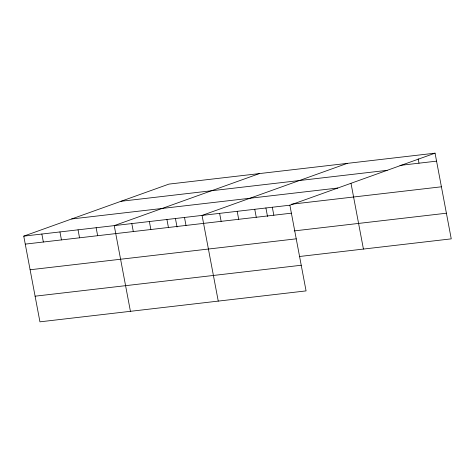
<?xml version="1.0" encoding="UTF-8"?>
<svg xmlns="http://www.w3.org/2000/svg" width="475" height="475" viewBox="0 0 475 475"><rect width="100%" height="100%" fill="white"/><g stroke="black" fill="none" stroke-linecap="round" stroke-linejoin="round"><path stroke-width="0.71" d="M435.058 153.164L289.881 205.2L306.072 290.896L39.942 321.836L23.75 236.14L168.928 184.104L435.058 153.164L451.25 238.86L299.755 256.47M259.409 173.583L114.237 225.619L130.429 311.315M347.237 163.376L202.059 215.412L218.251 301.108M399.974 165.401L436.567 161.144M121.018 201.275L387.149 170.335M71.66 218.969L337.79 188.029M291.377 204.232L441.412 186.794M23.75 236.14L289.881 205.2M25.258 244.12L291.389 213.18M294.173 230.909L446.405 213.216M30.103 269.764L296.234 238.83M35.097 296.186L301.227 265.252M418.178 158.834L419.003 163.186M351.031 183.463L363.428 249.066M272.317 207.243L273.826 215.223M265.899 207.925L267.52 216.493M254.754 209.285L256.262 217.265M237.191 211.328L238.693 219.308M219.622 213.37L221.13 221.35M184.496 217.455L186.004 225.435M175.412 218.441L177.033 227.014M166.927 219.498L168.435 227.477M149.364 221.54L150.872 229.514M131.801 223.577L133.309 231.557M96.14 227.727L97.648 235.707M78.043 229.829L79.551 237.809M59.945 231.931L61.453 239.911M41.848 234.038L43.356 242.018"/></g></svg>
